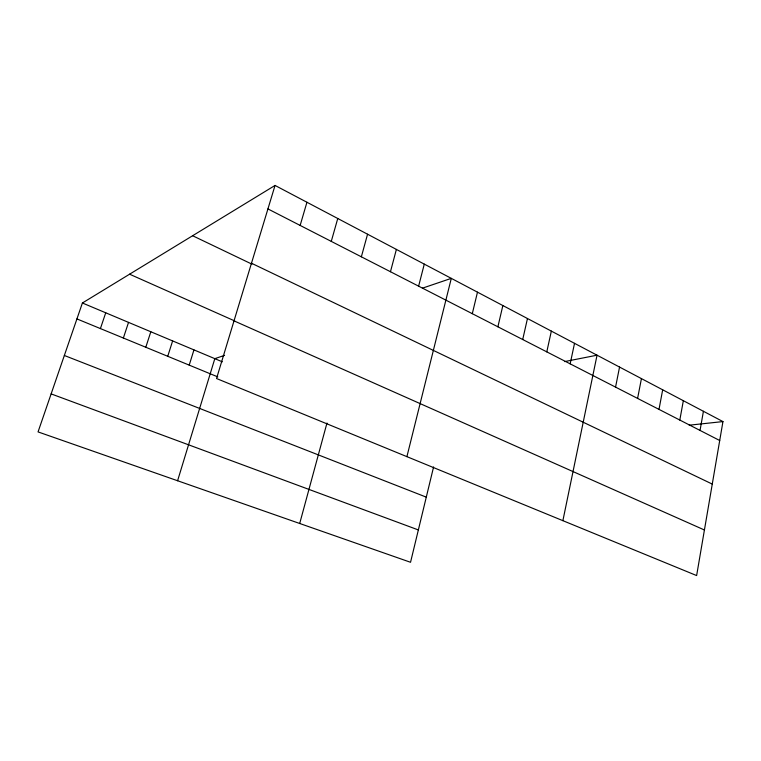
<?xml version="1.0" encoding="UTF-8"?>
<svg xmlns="http://www.w3.org/2000/svg" width="761" height="761" viewBox="0 0 761 761"><rect width="100%" height="100%" fill="white"/><g stroke="black" fill="none" stroke-linecap="round" stroke-linejoin="round"><path stroke-width="1.14" d="M722.95 421.584L696.629 575.563L216.543 378.521L275.044 185.437L722.95 421.584L689.219 425.19M700.044 430.431L703.421 411.282M679.811 420.062L683.34 400.695M659.007 409.389L662.679 389.803M637.594 398.422L641.437 378.607M615.554 387.121L619.559 367.068M562.883 520.667L597.043 355.197L564.586 361.589M570.16 363.853L574.526 343.325M546.788 351.867L551.345 331.111M522.712 339.53L527.468 318.517M497.894 326.802L502.859 305.541M433.589 466.931L410.54 562.284L38.05 431.906L82.407 302.992L275.044 185.437M472.296 313.684L477.48 292.167M406.907 456.648L451.302 278.364L422.45 288.162M418.617 286.165L424.286 264.124M390.46 271.734L396.386 249.408M299.701 523.492L326.973 423.04M361.361 256.809L367.563 234.217M331.273 241.389L337.76 218.502M300.148 225.437L306.94 202.255M177.589 480.752L214.821 358.659L224.59 355.349M189.213 365.128L193.95 349.889M167.743 356.291L172.623 340.918M145.798 347.263L150.821 331.758M123.368 338.027L128.533 322.388M100.414 328.581L105.731 312.8M51.13 393.894L418.36 529.941M64.352 355.482L426.284 497.142M76.928 318.916L217.779 376.885M82.407 302.992L222.345 361.827M129.598 274.198L234.692 320.933M234.017 320.866L704.42 529.989M251.472 263.23L712.267 484.082M192.628 235.739L251.939 264.143M267.929 208.914L719.716 440.514"/></g></svg>
